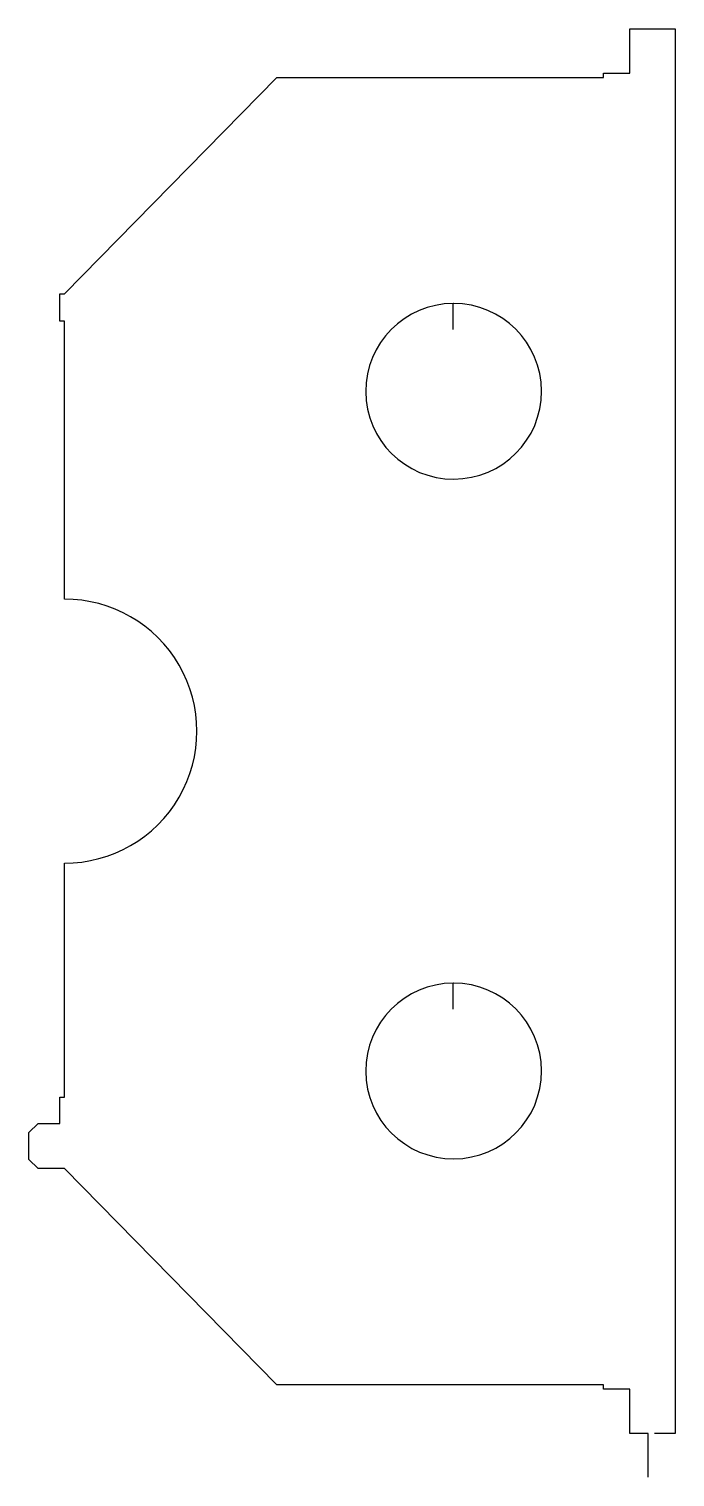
# Model space of a CAD drawing. Extents: x 1263 to 1336, y 212 to 376.
import ezdxf

# ---------------------------------------------------------------- set-up
doc = ezdxf.new("R2010")
doc.units = 0

msp = doc.modelspace()

# ---------------------------------------------------------------- linework, layer by layer
for p, q in [((1330.97, 370.75), (1330.97, 375.75)), ((1330.97, 375.75), (1336.07, 375.75)), ((1336.07, 375.75), (1336.07, 216.65)), ((1267, 345.75), (1291, 370.25)), ((1291, 370.25), (1327.97, 370.25)), ((1327.97, 370.25), (1327.97, 370.75)), ((1327.97, 370.75), (1330.97, 370.75)), ((1266.47, 342.65), (1266.47, 345.75)), ((1266.47, 345.75), (1267, 345.75)), ((1310.97, 341.7), (1310.97, 344.65)), ((1266.97, 342.65), (1266.47, 342.65)), ((1266.97, 311.15), (1266.97, 342.65)), ((1266.97, 254.75), (1266.97, 281.25)), ((1310.97, 264.7), (1310.97, 267.65)), ((1266.47, 251.75), (1266.47, 254.75)), ((1266.47, 254.75), (1266.97, 254.75)), ((1262.97, 250.72), (1264, 251.75)), ((1264, 251.75), (1266.47, 251.75)), ((1262.97, 247.68), (1262.97, 250.72)), ((1264, 246.65), (1262.97, 247.68)), ((1267, 246.65), (1264, 246.65)), ((1291, 222.15), (1267, 246.65)), ((1327.97, 222.15), (1291, 222.15)), ((1327.97, 221.65), (1327.97, 222.15)), ((1330.97, 221.65), (1327.97, 221.65)), ((1330.97, 216.65), (1330.97, 221.65)), ((1333.05, 216.65), (1330.97, 216.65)), ((1333.05, 211.7), (1333.05, 216.65)), ((1336.07, 216.65), (1333.75, 216.65))]:
    msp.add_line(p, q)
for centre, radius, start, end in [((1311.02, 334.7), 9.95, 90.2879, 90), ((1267.02, 296.2), 14.95, 269.8084, 90.1916), ((1311.02, 257.7), 9.95, 90.2879, 90)]:
    msp.add_arc(centre, radius, start, end)

doc.saveas('drawing.dxf')
